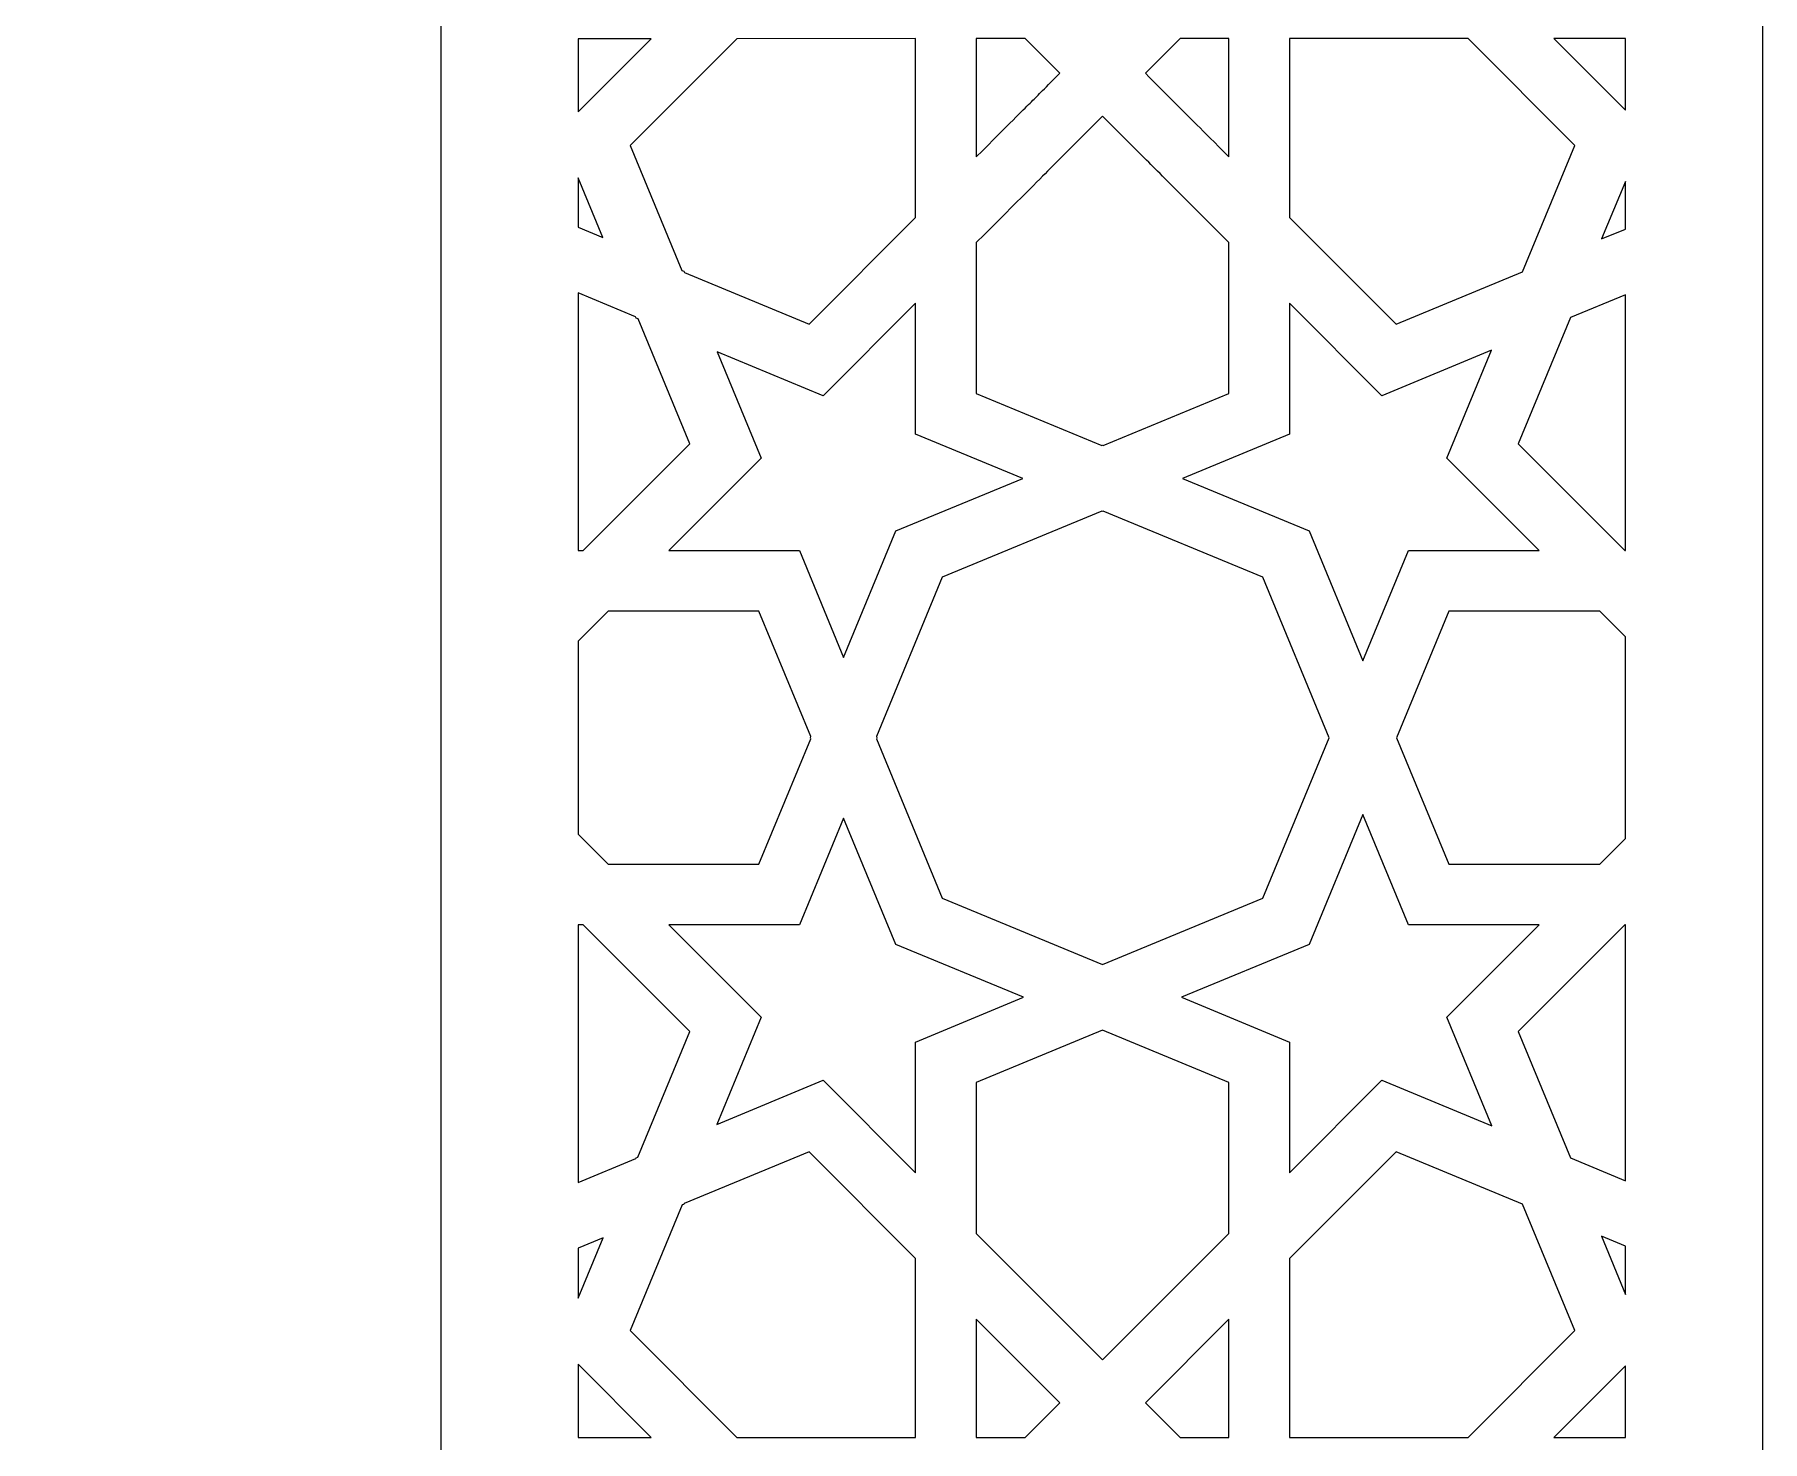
# Model space of a CAD drawing. Header units: millimetres. Extents: x -71 to 72, y -100 to 100.
# Drawn here: x 34.44 to 71.6, y -63.76 to -33.51 of the extents above; entities that cross this region are included whole.
import ezdxf

# ---------------------------------------------------------------- set-up
doc = ezdxf.new("R2010")
doc.units = ezdxf.units.MM
doc.header["$MEASUREMENT"] = 0
doc.layers.add('layer 1', color=7, linetype='Continuous')

msp = doc.modelspace()

# ---------------------------------------------------------------- linework, layer by layer
at = {"layer": 'layer 1', "color": 250}
for points, knots in [([(-71.2611, 100.1639), (-71.2611, 100.1639), (-71.2611, -99.8361), (-71.2611, -99.8361), (-71.2611, -99.8361), (-71.2611, -99.8361), (71.5959, -99.8361), (71.5959, -99.8361), (71.5959, -99.8361), (71.5959, -99.8361), (71.5959, 100.1639), (71.5959, 100.1639), (71.5959, 100.1639), (71.5959, 100.1639), (-71.2611, 100.1639), (-71.2611, 100.1639)], [0, 0, 0, 0, 0.2, 0.2, 0.2, 0.2, 0.4, 0.4, 0.4, 0.4, 0.6, 0.6, 0.6, 0.6, 1, 1, 1, 1]), ([(-42.8511, -74.1306), (-42.8511, -74.1306), (-42.8511, 30.3654), (-42.8511, 30.3654), (-42.8511, 30.3654), (-42.8511, 39.0938), (-39.2688, 47.4384), (-32.9339, 52.887), (-32.9339, 52.887), (-21.0442, 63.1127), (-9.2851, 62.1969), (0.1676, 74.4583), (0.1676, 74.4583), (9.6199, 62.1969), (21.3794, 63.1127), (33.2687, 52.887), (33.2687, 52.887), (39.6036, 47.4384), (43.186, 39.0938), (43.186, 30.3654), (43.186, 30.3654), (43.186, 30.3654), (43.186, -74.1306), (43.186, -74.1306), (43.186, -74.1306), (43.186, -74.1306), (-42.8511, -74.1306), (-42.8511, -74.1306)], [0, 0, 0, 0, 0.125, 0.125, 0.125, 0.125, 0.25, 0.25, 0.25, 0.25, 0.375, 0.375, 0.375, 0.375, 0.5, 0.5, 0.5, 0.5, 0.625, 0.625, 0.625, 0.625, 0.75, 0.75, 0.75, 0.75, 1, 1, 1, 1]), ([(47.7033, -33.5961), (47.7033, -33.5961), (46.1314, -35.1695), (46.1314, -35.1695), (46.1314, -35.1695), (46.1314, -35.1695), (46.1314, -33.5961), (46.1314, -33.5961), (46.1314, -33.5961), (46.1314, -33.5961), (47.7033, -33.5961), (47.7033, -33.5961)], [0, 0, 0, 0, 0.25, 0.25, 0.25, 0.25, 0.5, 0.5, 0.5, 0.5, 1, 1, 1, 1]), ([(48.4152, -38.6256), (48.4152, -38.6256), (48.4018, -38.5939), (48.4018, -38.5939), (48.4018, -38.5939), (48.4018, -38.5939), (48.3648, -38.5784), (48.3648, -38.5784), (48.3648, -38.5784), (48.3648, -38.5784), (47.2521, -35.8905), (47.2521, -35.8905), (47.2521, -35.8905), (47.2521, -35.8905), (49.5445, -33.5961), (49.5445, -33.5961), (49.5445, -33.5961), (49.5445, -33.5961), (53.3883, -33.5954), (53.3883, -33.5954), (53.3883, -33.5954), (53.3883, -33.5954), (53.3883, -37.4424), (53.3883, -37.4424), (53.3883, -37.4424), (53.3883, -37.4424), (51.096, -39.7365), (51.096, -39.7365), (51.096, -39.7365), (51.096, -39.7365), (48.4152, -38.6256), (48.4152, -38.6256)], [0, 0, 0, 0, 0.1111111, 0.1111111, 0.1111111, 0.1111111, 0.2222222, 0.2222222, 0.2222222, 0.2222222, 0.3333333, 0.3333333, 0.3333333, 0.3333333, 0.4444444, 0.4444444, 0.4444444, 0.4444444, 0.5555556, 0.5555556, 0.5555556, 0.5555556, 0.6666667, 0.6666667, 0.6666667, 0.6666667, 0.7777778, 0.7777778, 0.7777778, 0.7777778, 1, 1, 1, 1]), ([(54.6901, -36.1396), (54.6901, -36.1396), (54.6901, -33.5954), (54.6901, -33.5954), (54.6901, -33.5954), (54.6901, -33.5954), (55.7424, -33.5954), (55.7424, -33.5954), (55.7424, -33.5954), (55.7424, -33.5954), (56.4871, -34.3411), (56.4871, -34.3411), (56.4871, -34.3411), (55.704, -35.125), (56.164, -34.6646), (54.6901, -36.1396)], [0, 0, 0, 0, 0.2, 0.2, 0.2, 0.2, 0.4, 0.4, 0.4, 0.4, 0.6, 0.6, 0.6, 0.6, 1, 1, 1, 1]), ([(58.3279, -34.3411), (58.3279, -34.3411), (59.073, -33.5954), (59.073, -33.5954), (59.073, -33.5954), (59.073, -33.5954), (60.1253, -33.5954), (60.1253, -33.5954), (60.1253, -33.5954), (60.1253, -33.5954), (60.1253, -36.1396), (60.1253, -36.1396), (60.1253, -36.1396), (58.8596, -34.8728), (59.2649, -35.2785), (58.3279, -34.3411)], [0, 0, 0, 0, 0.2, 0.2, 0.2, 0.2, 0.4, 0.4, 0.4, 0.4, 0.6, 0.6, 0.6, 0.6, 1, 1, 1, 1]), ([(63.7198, -39.7365), (63.7198, -39.7365), (61.4274, -37.4424), (61.4274, -37.4424), (61.4274, -37.4424), (61.4274, -37.4424), (61.4274, -33.5954), (61.4274, -33.5954), (61.4274, -33.5954), (61.4274, -33.5954), (65.271, -33.5954), (65.271, -33.5954), (65.271, -33.5954), (65.271, -33.5954), (67.5633, -35.8902), (67.5633, -35.8902), (67.5633, -35.8902), (67.5633, -35.8902), (66.4376, -38.6098), (66.4376, -38.6098), (66.4376, -38.6098), (66.4376, -38.6098), (63.7198, -39.7365), (63.7198, -39.7365)], [0, 0, 0, 0, 0.1428571, 0.1428571, 0.1428571, 0.1428571, 0.2857143, 0.2857143, 0.2857143, 0.2857143, 0.4285714, 0.4285714, 0.4285714, 0.4285714, 0.5714286, 0.5714286, 0.5714286, 0.5714286, 0.7142857, 0.7142857, 0.7142857, 0.7142857, 1, 1, 1, 1]), ([(68.6509, -35.1363), (68.6509, -35.1363), (67.1118, -33.5954), (67.1118, -33.5954), (67.1118, -33.5954), (67.3026, -33.5954), (68.4604, -33.5954), (68.6509, -33.5954), (68.6509, -33.5954), (68.6509, -33.5954), (68.6509, -35.1363), (68.6509, -35.1363)], [0, 0, 0, 0, 0.25, 0.25, 0.25, 0.25, 0.5, 0.5, 0.5, 0.5, 1, 1, 1, 1]), ([(57.4227, -42.3474), (57.4227, -42.3474), (57.4075, -42.3411), (57.4075, -42.3411), (57.4075, -42.3411), (57.4075, -42.3411), (57.3927, -42.3474), (57.3927, -42.3474), (57.3927, -42.3474), (57.3927, -42.3474), (54.6901, -41.227), (54.6901, -41.227), (54.6901, -41.227), (54.6901, -41.227), (54.6901, -37.9822), (54.6901, -37.9822), (54.6901, -37.9822), (56.672, -35.9985), (56.0215, -36.6497), (57.4072, -35.2622), (57.4072, -35.2622), (57.4072, -35.2622), (57.4075, -35.2626), (57.4075, -35.2626), (57.4075, -35.2626), (57.4075, -35.2626), (57.4079, -35.2622), (57.4079, -35.2622), (57.4079, -35.2622), (58.7848, -36.6402), (58.1477, -36.0024), (60.1253, -37.9822), (60.1253, -37.9822), (60.1253, -37.9822), (60.1253, -41.227), (60.1253, -41.227), (60.1253, -41.227), (60.1253, -41.227), (57.4227, -42.3474), (57.4227, -42.3474)], [0, 0, 0, 0, 0.0909091, 0.0909091, 0.0909091, 0.0909091, 0.1818182, 0.1818182, 0.1818182, 0.1818182, 0.2727273, 0.2727273, 0.2727273, 0.2727273, 0.3636364, 0.3636364, 0.3636364, 0.3636364, 0.4545455, 0.4545455, 0.4545455, 0.4545455, 0.5454545, 0.5454545, 0.5454545, 0.5454545, 0.6363636, 0.6363636, 0.6363636, 0.6363636, 0.7272727, 0.7272727, 0.7272727, 0.7272727, 0.8181818, 0.8181818, 0.8181818, 0.8181818, 1, 1, 1, 1]), ([(46.664, -37.8735), (46.664, -37.8735), (46.1314, -37.6527), (46.1314, -37.6527), (46.1314, -37.6527), (46.1314, -37.6527), (46.1314, -36.5866), (46.1314, -36.5866), (46.1314, -36.5866), (46.1314, -36.5866), (46.664, -37.8735), (46.664, -37.8735)], [0, 0, 0, 0, 0.25, 0.25, 0.25, 0.25, 0.5, 0.5, 0.5, 0.5, 1, 1, 1, 1]), ([(68.6509, -37.6918), (68.6509, -37.6918), (68.139, -37.9038), (68.139, -37.9038), (68.139, -37.9038), (68.139, -37.9038), (68.6509, -36.6681), (68.6509, -36.6681), (68.6509, -36.6681), (68.6509, -36.6681), (68.6509, -37.6918), (68.6509, -37.6918)], [0, 0, 0, 0, 0.25, 0.25, 0.25, 0.25, 0.5, 0.5, 0.5, 0.5, 1, 1, 1, 1]), ([(47.3682, -39.576), (47.3682, -39.576), (47.3816, -39.6081), (47.3816, -39.6081), (47.3816, -39.6081), (47.3816, -39.6081), (47.419, -39.624), (47.419, -39.624), (47.419, -39.624), (47.419, -39.624), (48.5313, -42.3111), (48.5313, -42.3111), (48.5313, -42.3111), (48.5313, -42.3111), (46.2389, -44.6059), (46.2389, -44.6059), (46.2389, -44.6059), (46.2389, -44.6059), (46.1314, -44.6059), (46.1314, -44.6059), (46.1314, -44.6059), (46.1314, -44.6059), (46.1314, -39.0634), (46.1314, -39.0634), (46.1314, -39.0634), (46.1314, -39.0634), (47.3682, -39.576), (47.3682, -39.576)], [0, 0, 0, 0, 0.125, 0.125, 0.125, 0.125, 0.25, 0.25, 0.25, 0.25, 0.375, 0.375, 0.375, 0.375, 0.5, 0.5, 0.5, 0.5, 0.625, 0.625, 0.625, 0.625, 0.75, 0.75, 0.75, 0.75, 1, 1, 1, 1]), ([(50.8896, -44.6059), (50.5379, -44.6059), (48.4315, -44.6059), (48.0797, -44.6059), (48.0797, -44.6059), (48.0797, -44.6059), (50.0669, -42.6166), (50.0669, -42.6166), (50.0669, -42.6166), (50.0669, -42.6166), (49.1197, -40.3281), (49.1197, -40.3281), (49.1197, -40.3281), (49.1197, -40.3281), (51.4015, -41.2736), (51.4015, -41.2736), (51.4015, -41.2736), (51.4015, -41.2736), (53.3883, -39.285), (53.3883, -39.285), (53.3883, -39.285), (53.3883, -39.285), (53.3883, -42.0977), (53.3883, -42.0977), (53.3883, -42.0977), (53.3883, -42.0977), (55.6916, -43.0526), (55.6916, -43.0526), (55.6916, -43.0526), (55.6916, -43.0526), (52.9654, -44.1826), (52.9654, -44.1826), (52.9654, -44.1826), (52.9654, -44.1826), (51.84, -46.9018), (51.84, -46.9018), (51.84, -46.9018), (51.84, -46.9018), (50.8896, -44.6059), (50.8896, -44.6059)], [0, 0, 0, 0, 0.0909091, 0.0909091, 0.0909091, 0.0909091, 0.1818182, 0.1818182, 0.1818182, 0.1818182, 0.2727273, 0.2727273, 0.2727273, 0.2727273, 0.3636364, 0.3636364, 0.3636364, 0.3636364, 0.4545455, 0.4545455, 0.4545455, 0.4545455, 0.5454545, 0.5454545, 0.5454545, 0.5454545, 0.6363636, 0.6363636, 0.6363636, 0.6363636, 0.7272727, 0.7272727, 0.7272727, 0.7272727, 0.8181818, 0.8181818, 0.8181818, 0.8181818, 1, 1, 1, 1]), ([(66.7967, -44.6059), (66.4972, -44.6059), (64.2846, -44.6059), (63.9865, -44.6059), (63.9865, -44.6059), (63.9865, -44.6059), (63.0058, -46.9755), (63.0058, -46.9755), (63.0058, -46.9755), (63.0058, -46.9755), (61.8497, -44.1826), (61.8497, -44.1826), (61.8497, -44.1826), (61.8497, -44.1826), (59.1242, -43.0526), (59.1242, -43.0526), (59.1242, -43.0526), (59.1242, -43.0526), (61.4274, -42.0977), (61.4274, -42.0977), (61.4274, -42.0977), (61.4274, -42.0977), (61.4274, -39.285), (61.4274, -39.285), (61.4274, -39.285), (61.4274, -39.285), (63.4146, -41.2736), (63.4146, -41.2736), (63.4146, -41.2736), (63.4146, -41.2736), (65.7694, -40.2974), (65.7694, -40.2974), (65.7694, -40.2974), (65.7694, -40.2974), (64.8095, -42.6177), (64.8095, -42.6177), (64.8095, -42.6177), (64.8095, -42.6177), (66.7967, -44.6059), (66.7967, -44.6059)], [0, 0, 0, 0, 0.0909091, 0.0909091, 0.0909091, 0.0909091, 0.1818182, 0.1818182, 0.1818182, 0.1818182, 0.2727273, 0.2727273, 0.2727273, 0.2727273, 0.3636364, 0.3636364, 0.3636364, 0.3636364, 0.4545455, 0.4545455, 0.4545455, 0.4545455, 0.5454545, 0.5454545, 0.5454545, 0.5454545, 0.6363636, 0.6363636, 0.6363636, 0.6363636, 0.7272727, 0.7272727, 0.7272727, 0.7272727, 0.8181818, 0.8181818, 0.8181818, 0.8181818, 1, 1, 1, 1]), ([(68.6509, -44.6059), (68.6509, -44.6059), (68.6375, -44.6059), (68.6375, -44.6059), (68.6375, -44.6059), (68.6375, -44.6059), (66.3452, -42.3115), (66.3452, -42.3115), (66.3452, -42.3115), (66.3452, -42.3115), (67.4709, -39.5912), (67.4709, -39.5912), (67.4709, -39.5912), (67.4709, -39.5912), (68.6509, -39.1022), (68.6509, -39.1022), (68.6509, -39.1022), (68.6509, -39.1022), (68.6509, -44.6059), (68.6509, -44.6059)], [0, 0, 0, 0, 0.1666667, 0.1666667, 0.1666667, 0.1666667, 0.3333333, 0.3333333, 0.3333333, 0.3333333, 0.5, 0.5, 0.5, 0.5, 0.6666667, 0.6666667, 0.6666667, 0.6666667, 1, 1, 1, 1]), ([(53.9616, -52.0777), (53.9616, -52.0777), (52.5449, -48.6533), (52.5449, -48.6533), (52.5449, -48.6533), (52.5449, -48.6533), (52.5551, -48.6286), (52.5551, -48.6286), (52.5551, -48.6286), (52.5551, -48.6286), (52.5449, -48.6039), (52.5449, -48.6039), (52.5449, -48.6039), (52.5449, -48.6039), (53.9616, -45.1795), (53.9616, -45.1795), (53.9616, -45.1795), (53.9616, -45.1795), (57.3924, -43.7575), (57.3924, -43.7575), (57.3924, -43.7575), (57.3924, -43.7575), (57.4075, -43.7638), (57.4075, -43.7638), (57.4075, -43.7638), (57.4075, -43.7638), (57.4231, -43.7575), (57.4231, -43.7575), (57.4231, -43.7575), (57.4231, -43.7575), (60.8538, -45.1795), (60.8538, -45.1795), (60.8538, -45.1795), (60.8538, -45.1795), (62.2808, -48.6286), (62.2808, -48.6286), (62.2808, -48.6286), (62.2808, -48.6286), (60.8538, -52.0777), (60.8538, -52.0777), (60.8538, -52.0777), (60.8538, -52.0777), (57.4075, -53.5058), (57.4075, -53.5058), (57.4075, -53.5058), (57.4075, -53.5058), (53.9616, -52.0777), (53.9616, -52.0777)], [0, 0, 0, 0, 0.0769231, 0.0769231, 0.0769231, 0.0769231, 0.1538462, 0.1538462, 0.1538462, 0.1538462, 0.2307692, 0.2307692, 0.2307692, 0.2307692, 0.3076923, 0.3076923, 0.3076923, 0.3076923, 0.3846154, 0.3846154, 0.3846154, 0.3846154, 0.4615385, 0.4615385, 0.4615385, 0.4615385, 0.5384615, 0.5384615, 0.5384615, 0.5384615, 0.6153846, 0.6153846, 0.6153846, 0.6153846, 0.6923077, 0.6923077, 0.6923077, 0.6923077, 0.7692308, 0.7692308, 0.7692308, 0.7692308, 0.8461538, 0.8461538, 0.8461538, 0.8461538, 1, 1, 1, 1]), ([(51.1355, -48.6533), (51.1355, -48.6533), (50.02, -51.3486), (50.02, -51.3486), (50.02, -51.3486), (50.02, -51.3486), (46.778, -51.3486), (46.778, -51.3486), (46.778, -51.3486), (46.778, -51.3486), (46.1314, -50.7012), (46.1314, -50.7012), (46.1314, -50.7012), (46.1314, -50.7012), (46.1314, -46.5561), (46.1314, -46.5561), (46.1314, -46.5561), (46.1314, -46.5561), (46.778, -45.9091), (46.778, -45.9091), (46.778, -45.9091), (46.778, -45.9091), (50.02, -45.9091), (50.02, -45.9091), (50.02, -45.9091), (50.02, -45.9091), (51.1355, -48.6039), (51.1355, -48.6039), (51.1355, -48.6039), (51.1355, -48.6039), (51.1253, -48.6286), (51.1253, -48.6286), (51.1253, -48.6286), (51.1253, -48.6286), (51.1355, -48.6533), (51.1355, -48.6533)], [0, 0, 0, 0, 0.1, 0.1, 0.1, 0.1, 0.2, 0.2, 0.2, 0.2, 0.3, 0.3, 0.3, 0.3, 0.4, 0.4, 0.4, 0.4, 0.5, 0.5, 0.5, 0.5, 0.6, 0.6, 0.6, 0.6, 0.7, 0.7, 0.7, 0.7, 0.8, 0.8, 0.8, 0.8, 1, 1, 1, 1]), ([(68.6509, -50.7958), (68.6509, -50.7958), (68.0981, -51.3486), (68.0981, -51.3486), (68.0981, -51.3486), (68.0981, -51.3486), (64.8561, -51.3486), (64.8561, -51.3486), (64.8561, -51.3486), (64.8561, -51.3486), (63.7304, -48.6293), (63.7304, -48.6293), (63.7304, -48.6293), (63.7304, -48.6293), (64.8561, -45.9091), (64.8561, -45.9091), (64.8561, -45.9091), (64.8561, -45.9091), (68.0981, -45.9091), (68.0981, -45.9091), (68.0981, -45.9091), (68.0981, -45.9091), (68.6509, -46.4622), (68.6509, -46.4622), (68.6509, -46.4622), (68.6509, -46.4622), (68.6509, -50.7958), (68.6509, -50.7958)], [0, 0, 0, 0, 0.125, 0.125, 0.125, 0.125, 0.25, 0.25, 0.25, 0.25, 0.375, 0.375, 0.375, 0.375, 0.5, 0.5, 0.5, 0.5, 0.625, 0.625, 0.625, 0.625, 0.75, 0.75, 0.75, 0.75, 1, 1, 1, 1]), ([(51.4008, -55.9964), (51.4008, -55.9964), (49.1134, -56.9447), (49.1134, -56.9447), (49.1134, -56.9447), (49.1134, -56.9447), (50.0669, -54.6403), (50.0669, -54.6403), (50.0669, -54.6403), (50.0669, -54.6403), (48.0801, -52.6521), (48.0801, -52.6521), (48.0801, -52.6521), (48.0801, -52.6521), (50.8896, -52.6521), (50.8896, -52.6521), (50.8896, -52.6521), (50.8896, -52.6521), (51.84, -50.3562), (51.84, -50.3562), (51.84, -50.3562), (51.84, -50.3562), (52.9654, -53.0747), (52.9654, -53.0747), (52.9654, -53.0747), (52.9654, -53.0747), (55.7072, -54.2114), (55.7072, -54.2114), (55.7072, -54.2114), (55.7072, -54.2114), (53.3883, -55.1727), (53.3883, -55.1727), (53.3883, -55.1727), (53.3883, -55.53), (53.3883, -57.6509), (53.3883, -57.985), (53.3883, -57.985), (53.3883, -57.985), (51.4008, -55.9964), (51.4008, -55.9964)], [0, 0, 0, 0, 0.0909091, 0.0909091, 0.0909091, 0.0909091, 0.1818182, 0.1818182, 0.1818182, 0.1818182, 0.2727273, 0.2727273, 0.2727273, 0.2727273, 0.3636364, 0.3636364, 0.3636364, 0.3636364, 0.4545455, 0.4545455, 0.4545455, 0.4545455, 0.5454545, 0.5454545, 0.5454545, 0.5454545, 0.6363636, 0.6363636, 0.6363636, 0.6363636, 0.7272727, 0.7272727, 0.7272727, 0.7272727, 0.8181818, 0.8181818, 0.8181818, 0.8181818, 1, 1, 1, 1]), ([(65.7754, -56.975), (65.7754, -56.975), (63.4146, -55.9964), (63.4146, -55.9964), (63.4146, -55.9964), (63.4146, -55.9964), (61.4274, -57.985), (61.4274, -57.985), (61.4274, -57.985), (61.4274, -57.6266), (61.4274, -55.5018), (61.4274, -55.1727), (61.4274, -55.1727), (61.4274, -55.1727), (59.1083, -54.2114), (59.1083, -54.2114), (59.1083, -54.2114), (59.1083, -54.2114), (61.8497, -53.0747), (61.8497, -53.0747), (61.8497, -53.0747), (61.8497, -53.0747), (63.0054, -50.2825), (63.0054, -50.2825), (63.0054, -50.2825), (63.0054, -50.2825), (63.9865, -52.6521), (63.9865, -52.6521), (63.9865, -52.6521), (63.9865, -52.6521), (66.7967, -52.6521), (66.7967, -52.6521), (66.7967, -52.6521), (66.7967, -52.6521), (64.8095, -54.6403), (64.8095, -54.6403), (64.8095, -54.6403), (64.8095, -54.6403), (65.7754, -56.975), (65.7754, -56.975)], [0, 0, 0, 0, 0.0909091, 0.0909091, 0.0909091, 0.0909091, 0.1818182, 0.1818182, 0.1818182, 0.1818182, 0.2727273, 0.2727273, 0.2727273, 0.2727273, 0.3636364, 0.3636364, 0.3636364, 0.3636364, 0.4545455, 0.4545455, 0.4545455, 0.4545455, 0.5454545, 0.5454545, 0.5454545, 0.5454545, 0.6363636, 0.6363636, 0.6363636, 0.6363636, 0.7272727, 0.7272727, 0.7272727, 0.7272727, 0.8181818, 0.8181818, 0.8181818, 0.8181818, 1, 1, 1, 1]), ([(46.1314, -58.1946), (46.1314, -58.1946), (46.1314, -52.6521), (46.1314, -52.6521), (46.1314, -52.6521), (46.1314, -52.6521), (46.2389, -52.6521), (46.2389, -52.6521), (46.2389, -52.6521), (46.2389, -52.6521), (48.5317, -54.9462), (48.5317, -54.9462), (48.5317, -54.9462), (48.5317, -54.9462), (47.4126, -57.6495), (47.4126, -57.6495), (47.4126, -57.6495), (47.4126, -57.6495), (47.3812, -57.6626), (47.3812, -57.6626), (47.3812, -57.6626), (47.3812, -57.6626), (47.3742, -57.6795), (47.3742, -57.6795), (47.3742, -57.6795), (47.3742, -57.6795), (46.1314, -58.1946), (46.1314, -58.1946)], [0, 0, 0, 0, 0.125, 0.125, 0.125, 0.125, 0.25, 0.25, 0.25, 0.25, 0.375, 0.375, 0.375, 0.375, 0.5, 0.5, 0.5, 0.5, 0.625, 0.625, 0.625, 0.625, 0.75, 0.75, 0.75, 0.75, 1, 1, 1, 1]), ([(68.6509, -58.1554), (68.6509, -58.1554), (67.4709, -57.6661), (67.4709, -57.6661), (67.4709, -57.6661), (67.4709, -57.6661), (66.3452, -54.9462), (66.3452, -54.9462), (66.3452, -54.9462), (66.3452, -54.9462), (68.6375, -52.6521), (68.6375, -52.6521), (68.6375, -52.6521), (68.6375, -52.6521), (68.6509, -52.6521), (68.6509, -52.6521), (68.6509, -52.6521), (68.6509, -52.6521), (68.6509, -58.1554), (68.6509, -58.1554)], [0, 0, 0, 0, 0.1666667, 0.1666667, 0.1666667, 0.1666667, 0.3333333, 0.3333333, 0.3333333, 0.3333333, 0.5, 0.5, 0.5, 0.5, 0.6666667, 0.6666667, 0.6666667, 0.6666667, 1, 1, 1, 1]), ([(60.1253, -59.2878), (60.1253, -59.2878), (57.4075, -62.0084), (57.4075, -62.0084), (57.4075, -62.0084), (57.4075, -62.0084), (54.6901, -59.2878), (54.6901, -59.2878), (54.6901, -59.2878), (54.6901, -59.2878), (54.6901, -56.0433), (54.6901, -56.0433), (54.6901, -56.0433), (54.6901, -56.0433), (57.4075, -54.9166), (57.4075, -54.9166), (57.4075, -54.9166), (57.4075, -54.9166), (60.1253, -56.0433), (60.1253, -56.0433), (60.1253, -56.0433), (60.1253, -56.0433), (60.1253, -59.2878), (60.1253, -59.2878)], [0, 0, 0, 0, 0.1428571, 0.1428571, 0.1428571, 0.1428571, 0.2857143, 0.2857143, 0.2857143, 0.2857143, 0.4285714, 0.4285714, 0.4285714, 0.4285714, 0.5714286, 0.5714286, 0.5714286, 0.5714286, 0.7142857, 0.7142857, 0.7142857, 0.7142857, 1, 1, 1, 1]), ([(49.5445, -63.6743), (49.5445, -63.6743), (47.2521, -61.3801), (47.2521, -61.3801), (47.2521, -61.3801), (47.2521, -61.3801), (48.3711, -58.6768), (48.3711, -58.6768), (48.3711, -58.6768), (48.3711, -58.6768), (48.4018, -58.6638), (48.4018, -58.6638), (48.4018, -58.6638), (48.4018, -58.6638), (48.4089, -58.6468), (48.4089, -58.6468), (48.4089, -58.6468), (48.4089, -58.6468), (51.096, -57.5335), (51.096, -57.5335), (51.096, -57.5335), (51.096, -57.5335), (53.3883, -59.8276), (53.3883, -59.8276), (53.3883, -59.8276), (53.3883, -59.8276), (53.3883, -63.6743), (53.3883, -63.6743), (53.3883, -63.6743), (53.3883, -63.6743), (49.5445, -63.6743), (49.5445, -63.6743)], [0, 0, 0, 0, 0.1111111, 0.1111111, 0.1111111, 0.1111111, 0.2222222, 0.2222222, 0.2222222, 0.2222222, 0.3333333, 0.3333333, 0.3333333, 0.3333333, 0.4444444, 0.4444444, 0.4444444, 0.4444444, 0.5555556, 0.5555556, 0.5555556, 0.5555556, 0.6666667, 0.6666667, 0.6666667, 0.6666667, 0.7777778, 0.7777778, 0.7777778, 0.7777778, 1, 1, 1, 1]), ([(61.4274, -63.6743), (61.4274, -63.6743), (61.4274, -59.8276), (61.4274, -59.8276), (61.4274, -59.8276), (61.4274, -59.8276), (63.7198, -57.5335), (63.7198, -57.5335), (63.7198, -57.5335), (63.7198, -57.5335), (66.4372, -58.6599), (66.4372, -58.6599), (66.4372, -58.6599), (66.4372, -58.6599), (67.563, -61.3801), (67.563, -61.3801), (67.563, -61.3801), (67.563, -61.3801), (65.2706, -63.6743), (65.2706, -63.6743), (65.2706, -63.6743), (65.2706, -63.6743), (61.4274, -63.6743), (61.4274, -63.6743)], [0, 0, 0, 0, 0.1428571, 0.1428571, 0.1428571, 0.1428571, 0.2857143, 0.2857143, 0.2857143, 0.2857143, 0.4285714, 0.4285714, 0.4285714, 0.4285714, 0.5714286, 0.5714286, 0.5714286, 0.5714286, 0.7142857, 0.7142857, 0.7142857, 0.7142857, 1, 1, 1, 1]), ([(46.1314, -60.6838), (46.1314, -60.6838), (46.1314, -59.605), (46.1314, -59.605), (46.1314, -59.605), (46.1314, -59.605), (46.67, -59.3817), (46.67, -59.3817), (46.67, -59.3817), (46.67, -59.3817), (46.1314, -60.6838), (46.1314, -60.6838)], [0, 0, 0, 0, 0.25, 0.25, 0.25, 0.25, 0.5, 0.5, 0.5, 0.5, 1, 1, 1, 1]), ([(68.6509, -60.6033), (68.6509, -60.6033), (68.1327, -59.3513), (68.1327, -59.3513), (68.1327, -59.3513), (68.1327, -59.3513), (68.6509, -59.5658), (68.6509, -59.5658), (68.6509, -59.5658), (68.6509, -59.5658), (68.6509, -60.6033), (68.6509, -60.6033)], [0, 0, 0, 0, 0.25, 0.25, 0.25, 0.25, 0.5, 0.5, 0.5, 0.5, 1, 1, 1, 1]), ([(54.6901, -61.1304), (54.6901, -61.1304), (56.4871, -62.9292), (56.4871, -62.9292), (56.4871, -62.9292), (56.4871, -62.9292), (55.7428, -63.6743), (55.7428, -63.6743), (55.7428, -63.6743), (55.7428, -63.6743), (54.6901, -63.6743), (54.6901, -63.6743), (54.6901, -63.6743), (54.6901, -63.6743), (54.6901, -61.1304), (54.6901, -61.1304)], [0, 0, 0, 0, 0.2, 0.2, 0.2, 0.2, 0.4, 0.4, 0.4, 0.4, 0.6, 0.6, 0.6, 0.6, 1, 1, 1, 1]), ([(58.3279, -62.9292), (58.3279, -62.9292), (60.1253, -61.1304), (60.1253, -61.1304), (60.1253, -61.1304), (60.1253, -61.1304), (60.1253, -63.6743), (60.1253, -63.6743), (60.1253, -63.6743), (60.1253, -63.6743), (59.0727, -63.6743), (59.0727, -63.6743), (59.0727, -63.6743), (59.0727, -63.6743), (58.3279, -62.9292), (58.3279, -62.9292)], [0, 0, 0, 0, 0.2, 0.2, 0.2, 0.2, 0.4, 0.4, 0.4, 0.4, 0.6, 0.6, 0.6, 0.6, 1, 1, 1, 1]), ([(46.1314, -63.6743), (46.1314, -63.6743), (46.1314, -62.1012), (46.1314, -62.1012), (46.1314, -62.1012), (46.1314, -62.1012), (47.7033, -63.6743), (47.7033, -63.6743), (47.7033, -63.6743), (47.7033, -63.6743), (46.1314, -63.6743), (46.1314, -63.6743)], [0, 0, 0, 0, 0.25, 0.25, 0.25, 0.25, 0.5, 0.5, 0.5, 0.5, 1, 1, 1, 1]), ([(68.6509, -63.6743), (68.6509, -63.6743), (67.1118, -63.6743), (67.1118, -63.6743), (67.1118, -63.6743), (67.1118, -63.6743), (68.6509, -62.1344), (68.6509, -62.1344), (68.6509, -62.1344), (68.6509, -62.1344), (68.6509, -63.6743), (68.6509, -63.6743)], [0, 0, 0, 0, 0.25, 0.25, 0.25, 0.25, 0.5, 0.5, 0.5, 0.5, 1, 1, 1, 1])]:
    msp.add_open_spline(points, degree=3, knots=knots, dxfattribs=at)

doc.saveas('drawing.dxf')
